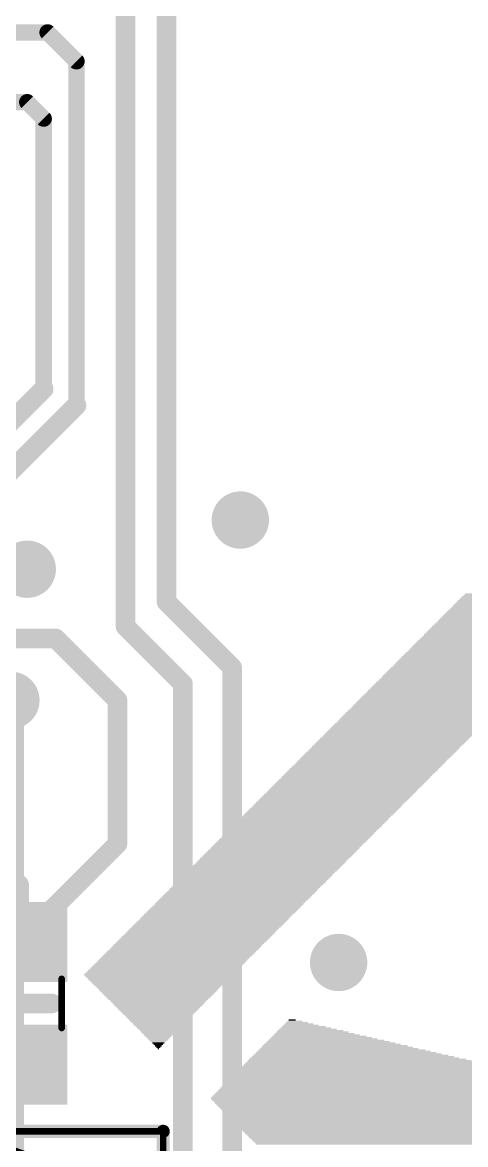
# Model space of a CAD drawing. Extents: x -3.4 to 68.6, y -0.2 to 53.3.
# Drawn here: x 22.66 to 29.53, y 21.31 to 38.7 of the extents above; entities that cross this region are included whole.
import ezdxf

# ---------------------------------------------------------------- set-up
doc = ezdxf.new("R2010")
doc.units = 0
for name, color, linetype in [('1', 12, 'CONTINUOUS'), ('16', 132, 'CONTINUOUS'), ('18', 3, 'CONTINUOUS'), ('200', 4, 'CONTINUOUS'), ('21', 40, 'CONTINUOUS'), ('31', 253, 'CONTINUOUS'), ('51', 253, 'CONTINUOUS')]:
    doc.layers.add(name, color=color, linetype=linetype)

# ---------------------------------------------------------------- blocks, each defined once
blk = doc.blocks.new('RECT')
blk.add_solid([(-0.5, -0.5), (0.5, -0.5), (-0.5, 0.5), (0.5, 0.5)])
blk = doc.blocks.new('ROUNDV')
at = {"const_width": 0.5}
blk.add_lwpolyline([(0, -0.25, 1), (0, 0.25, 1), (0, -0.25)], format="xyb", dxfattribs=at)

msp = doc.modelspace()

# ---------------------------------------------------------------- linework, layer by layer
at = {"layer": '1'}
for points, const_width in [([(24.892, 40.64), (24.892, 29.718)], 0.3048), ([(24.257, 40.259), (24.257, 29.337)], 0.3048), ([(21.844, 38.547), (23.048, 38.547)], 0.254), ([(23.048, 38.547), (23.495, 38.1)], 0.254), ([(23.495, 38.1), (23.495, 32.766)], 0.254), ([(19.05, 37.465), (22.733, 37.465)], 0.254), ([(22.733, 37.465), (22.987, 37.211)], 0.254), ([(22.987, 37.211), (22.987, 33.02)], 0.254), ([(21.209, 31.242), (22.987, 33.02)], 0.3048), ([(21.463, 30.734), (23.495, 32.766)], 0.3048), ([(22.31, 29.803), (22.733, 30.226)], 0.3048), ([(24.892, 29.718), (25.908, 28.702)], 0.3048), ([(24.257, 29.337), (25.146, 28.448)], 0.3048), ([(21.036, 29.153), (23.171, 29.153)], 0.3048), ([(23.171, 29.153), (24.13, 28.194)], 0.3048), ([(25.908, 28.702), (25.908, 21.082)], 0.3048), ([(25.146, 28.448), (25.146, 20.828)], 0.3048), ([(24.13, 28.194), (24.13, 25.969)], 0.3048), ([(21.778, 26.162), (22.606, 25.334)], 0.3048), ([(24.13, 25.969), (22.606, 24.445)], 0.3048), ([(22.606, 25.334), (22.606, 24.445)], 0.3048), ([(22.545, 22.606), (22.352, 22.606)], 0.4064), ([(22.606, 22.545), (22.545, 22.606)], 0.4064), ([(22.352, 22.606), (22.672, 22.606)], 0.3048)]:
    msp.add_lwpolyline(points, dxfattribs=dict(at, const_width=const_width))
for points, const_width in [([(23.0929, 38.5919, 1), (23.0031, 38.5021)], 0.127), ([(23.048, 38.4835, 1), (23.048, 38.6105)], 0.127), ([(23.5585, 38.1, 1), (23.4315, 38.1)], 0.127), ([(23.4501, 38.0551, 1), (23.5399, 38.1449)], 0.127), ([(22.7779, 37.5099, 1), (22.6881, 37.4201)], 0.127), ([(22.733, 37.4015, 1), (22.733, 37.5285)], 0.127), ([(23.0505, 37.211, 1), (22.9235, 37.211)], 0.127), ([(22.9421, 37.1661, 1), (23.0319, 37.2559)], 0.127), ([(23.0409, 32.9661, 1), (22.9331, 33.0739)], 0.1524), ([(22.9235, 33.02, 1), (23.0505, 33.02)], 0.127), ([(23.5489, 32.7121, 1), (23.4411, 32.8199)], 0.1524), ([(23.4315, 32.766, 1), (23.5585, 32.766)], 0.127), ([(22.7869, 30.1721, 1), (22.6791, 30.2799)], 0.1524), ([(24.9459, 29.7719, 1), (24.8381, 29.6641)], 0.1524), ([(24.8158, 29.718, 1), (24.9682, 29.718)], 0.1524), ([(24.3109, 29.3909, 1), (24.2031, 29.2831)], 0.1524), ([(24.1808, 29.337, 1), (24.3332, 29.337)], 0.1524), ([(23.2249, 29.2069, 1), (23.1171, 29.0991)], 0.1524), ([(23.171, 29.0768, 1), (23.171, 29.2292)], 0.1524), ([(25.9842, 28.702, 1), (25.8318, 28.702)], 0.1524), ([(25.8541, 28.6481, 1), (25.9619, 28.7559)], 0.1524), ([(25.2222, 28.448, 1), (25.0698, 28.448)], 0.1524), ([(25.0921, 28.3941, 1), (25.1999, 28.5019)], 0.1524), ([(24.2062, 28.194, 1), (24.0538, 28.194)], 0.1524), ([(24.0761, 28.1401, 1), (24.1839, 28.2479)], 0.1524), ([(24.1839, 25.9151, 1), (24.0761, 26.0229)], 0.1524), ([(24.0538, 25.969, 1), (24.2062, 25.969)], 0.1524), ([(22.6822, 25.334, 1), (22.5298, 25.334)], 0.1524), ([(22.5521, 25.2801, 1), (22.6599, 25.3879)], 0.1524), ([(22.5521, 24.4989, 1), (22.6599, 24.3911)], 0.1524), ([(22.5298, 24.445, 1), (22.6822, 24.445)], 0.1524), ([(22.6168, 22.6778, 1), (22.4732, 22.5342)], 0.2032), ([(22.545, 22.5044, 1), (22.545, 22.7076)], 0.2032), ([(22.5342, 22.4732, 1), (22.6778, 22.6168)], 0.2032), ([(22.672, 22.5298, 1), (22.672, 22.6822)], 0.1524)]:
    msp.add_lwpolyline(points, format="xyb", dxfattribs=dict(at, const_width=const_width))
at = {"layer": '16', "const_width": 0.4064}
msp.add_lwpolyline([(22.479, 28.194), (22.479, 20.828)], dxfattribs=at)
at = {"layer": '16', "const_width": 0.2032}
msp.add_lwpolyline([(22.5806, 28.194, 1), (22.3774, 28.194)], format="xyb", dxfattribs=at)
at = {"layer": '21'}
for points, const_width in [([(23.114, 23.495), (22.098, 23.495)], 0.3048), ([(20.04, 21.5126), (24.84, 21.5126)], 0.2032), ([(24.84, 21.5126), (24.84, 19.2126)], 0.2032)]:
    msp.add_lwpolyline(points, dxfattribs=dict(at, const_width=const_width))
for points, const_width in [([(23.114, 23.4188, 1), (23.114, 23.5712)], 0.1524), ([(24.8908, 21.5126, 1), (24.7892, 21.5126)], 0.1016), ([(24.84, 21.4618, 1), (24.84, 21.5634)], 0.1016)]:
    msp.add_lwpolyline(points, format="xyb", dxfattribs=dict(at, const_width=const_width))
at = {"layer": '51', "const_width": 0.1016}
for points in [[(23.266, 23.876), (23.266, 23.114)], [(20.04, 21.5126), (24.84, 21.5126)], [(24.84, 21.5126), (24.84, 15.0126)]]:
    msp.add_lwpolyline(points, dxfattribs=at)
at = {"layer": '51'}
for points, const_width in [([(23.2914, 23.876, 1), (23.2406, 23.876)], 0.0508), ([(23.2406, 23.114, 1), (23.2914, 23.114)], 0.0508), ([(21.59, 15.1626, 1), (21.59, 21.3626, 1), (21.59, 15.1626)], 0.1016), ([(24.8654, 21.5126, 1), (24.8146, 21.5126)], 0.0508), ([(24.84, 21.4872, 1), (24.84, 21.538)], 0.0508)]:
    msp.add_lwpolyline(points, format="xyb", dxfattribs=dict(at, const_width=const_width))

# ---------------------------------------------------------------- block references
at = {"layer": '1', "xscale": 1.24, "yscale": 1.5, "rotation": 270}
for p in [(22.606, 24.445), (22.606, 22.545)]:
    msp.add_blockref('RECT', p, dxfattribs=at)
at = {"layer": '18', "xscale": 0.889, "yscale": 0.889}
for p in [(26.035, 30.988), (26.035, 30.988), (22.733, 30.226), (22.733, 30.226), (22.479, 28.194), (22.479, 28.194), (27.559, 24.13), (27.559, 24.13)]:
    msp.add_blockref('ROUNDV', p, dxfattribs=at)
at = {"layer": '200', "yscale": 0.0212}
for p, xscale in [((30.5634, 29.738), 2.3071), ((30.5846, 29.7591), 2.3071), ((30.6058, 29.7803), 2.3071), ((30.6269, 29.8015), 2.3071), ((30.6481, 29.8226), 2.3071), ((30.6693, 29.8438), 2.3071), ((30.3941, 29.5687), 2.3071), ((30.4153, 29.5898), 2.3071), ((30.4365, 29.611), 2.3071), ((30.4576, 29.6321), 2.3071), ((30.4788, 29.6533), 2.3071), ((30.4999, 29.6745), 2.3071), ((30.5211, 29.6956), 2.3071), ((30.5423, 29.7168), 2.3071), ((30.2248, 29.3993), 2.3071), ((30.246, 29.4205), 2.3071), ((30.2671, 29.4417), 2.3071), ((30.2883, 29.4628), 2.3071), ((30.3095, 29.484), 2.3071), ((30.3306, 29.5052), 2.3071), ((30.3518, 29.5263), 2.3071), ((30.373, 29.5475), 2.3071), ((30.0555, 29.23), 2.3071), ((30.0766, 29.2512), 2.3071), ((30.0978, 29.2723), 2.3071), ((30.119, 29.2935), 2.3071), ((30.1401, 29.3147), 2.3071), ((30.1613, 29.3358), 2.3071), ((30.1825, 29.357), 2.3071), ((30.2036, 29.3782), 2.3071), ((29.865, 29.0395), 2.3071), ((29.8861, 29.0607), 2.3071), ((29.9073, 29.0818), 2.3071), ((29.9285, 29.103), 2.3071), ((29.9496, 29.1242), 2.3071), ((29.9708, 29.1453), 2.3071), ((29.992, 29.1665), 2.3071), ((30.0131, 29.1877), 2.3071), ((30.0343, 29.2088), 2.3071), ((29.6956, 28.8702), 2.3071), ((29.7168, 28.8913), 2.3071), ((29.738, 28.9125), 2.3071), ((29.7591, 28.9337), 2.3071), ((29.7803, 28.9548), 2.3071), ((29.8015, 28.976), 2.3071), ((29.8226, 28.9972), 2.3071), ((29.8438, 29.0183), 2.3071), ((29.5263, 28.7009), 2.3071), ((29.5475, 28.722), 2.3071), ((29.5687, 28.7432), 2.3071), ((29.5898, 28.7643), 2.3071), ((29.611, 28.7855), 2.3071), ((29.6322, 28.8067), 2.3071), ((29.6533, 28.8278), 2.3071), ((29.6745, 28.849), 2.3071), ((29.357, 28.5315), 2.3071), ((29.3782, 28.5527), 2.3071), ((29.3993, 28.5739), 2.3071), ((29.4205, 28.595), 2.3071), ((29.4417, 28.6162), 2.3071), ((29.4628, 28.6374), 2.3071), ((29.484, 28.6585), 2.3071), ((29.5052, 28.6797), 2.3071), ((29.1877, 28.3622), 2.3071), ((29.2088, 28.3834), 2.3071), ((29.23, 28.4045), 2.3071), ((29.2512, 28.4257), 2.3071), ((29.2723, 28.4469), 2.3071), ((29.2935, 28.468), 2.3071), ((29.3147, 28.4892), 2.3071), ((29.3358, 28.5104), 2.3071), ((28.9972, 28.1717), 2.3071), ((29.0183, 28.1929), 2.3071), ((29.0395, 28.214), 2.3071), ((29.0607, 28.2352), 2.3071), ((29.0818, 28.2564), 2.3071), ((29.103, 28.2775), 2.3071), ((29.1242, 28.2987), 2.3071), ((29.1453, 28.3199), 2.3071), ((29.1665, 28.341), 2.3071), ((28.8278, 28.0024), 2.3071), ((28.849, 28.0235), 2.3071), ((28.8702, 28.0447), 2.3071), ((28.8913, 28.0659), 2.3071), ((28.9125, 28.087), 2.3071), ((28.9337, 28.1082), 2.3071), ((28.9548, 28.1294), 2.3071), ((28.976, 28.1505), 2.3071), ((28.6585, 27.8331), 2.3071), ((28.6797, 27.8542), 2.3071), ((28.7009, 27.8754), 2.3071), ((28.722, 27.8966), 2.3071), ((28.7432, 27.9177), 2.3071), ((28.7644, 27.9389), 2.3071), ((28.7855, 27.96), 2.3071), ((28.8067, 27.9812), 2.3071), ((28.4892, 27.6637), 2.3071), ((28.5104, 27.6849), 2.3071), ((28.5315, 27.7061), 2.3071), ((28.5527, 27.7272), 2.3071), ((28.5739, 27.7484), 2.3071), ((28.595, 27.7696), 2.3071), ((28.6162, 27.7907), 2.3071), ((28.6374, 27.8119), 2.3071), ((28.2987, 27.4732), 2.3071), ((28.3199, 27.4944), 2.3071), ((28.341, 27.5156), 2.3071), ((28.3622, 27.5367), 2.3071), ((28.3834, 27.5579), 2.3071), ((28.4045, 27.5791), 2.3071), ((28.4257, 27.6002), 2.3071), ((28.4469, 27.6214), 2.3071), ((28.468, 27.6426), 2.3071), ((28.1294, 27.3039), 2.3071), ((28.1505, 27.3251), 2.3071), ((28.1717, 27.3462), 2.3071), ((28.1929, 27.3674), 2.3071), ((28.214, 27.3886), 2.3071), ((28.2352, 27.4097), 2.3071), ((28.2564, 27.4309), 2.3071), ((28.2775, 27.4521), 2.3071), ((27.9601, 27.1346), 2.3071), ((27.9812, 27.1557), 2.3071), ((28.0024, 27.1769), 2.3071), ((28.0235, 27.1981), 2.3071), ((28.0447, 27.2192), 2.3071), ((28.0659, 27.2404), 2.3071), ((28.087, 27.2616), 2.3071), ((28.1082, 27.2827), 2.3071), ((27.7907, 26.9653), 2.3071), ((27.8119, 26.9864), 2.3071), ((27.8331, 27.0076), 2.3071), ((27.8542, 27.0288), 2.3071), ((27.8754, 27.0499), 2.3071), ((27.8966, 27.0711), 2.3071), ((27.9177, 27.0922), 2.3071), ((27.9389, 27.1134), 2.3071), ((27.6214, 26.7959), 2.3071), ((27.6426, 26.8171), 2.3071), ((27.6637, 26.8383), 2.3071), ((27.6849, 26.8594), 2.3071), ((27.7061, 26.8806), 2.3071), ((27.7272, 26.9018), 2.3071), ((27.7484, 26.9229), 2.3071), ((27.7696, 26.9441), 2.3071), ((27.4309, 26.6054), 2.3071), ((27.4521, 26.6266), 2.3071), ((27.4732, 26.6478), 2.3071), ((27.4944, 26.6689), 2.3071), ((27.5156, 26.6901), 2.3071), ((27.5367, 26.7113), 2.3071), ((27.5579, 26.7324), 2.3071), ((27.5791, 26.7536), 2.3071), ((27.6002, 26.7748), 2.3071), ((27.2616, 26.4361), 2.3071), ((27.2827, 26.4573), 2.3071), ((27.3039, 26.4784), 2.3071), ((27.3251, 26.4996), 2.3071), ((27.3462, 26.5208), 2.3071), ((27.3674, 26.5419), 2.3071), ((27.3886, 26.5631), 2.3071), ((27.4097, 26.5843), 2.3071), ((27.0922, 26.2668), 2.3071), ((27.1134, 26.2879), 2.3071), ((27.1346, 26.3091), 2.3071), ((27.1557, 26.3303), 2.3071), ((27.1769, 26.3514), 2.3071), ((27.1981, 26.3726), 2.3071), ((27.2192, 26.3938), 2.3071), ((27.2404, 26.4149), 2.3071), ((26.9229, 26.0975), 2.3071), ((26.9441, 26.1186), 2.3071), ((26.9653, 26.1398), 2.3071), ((26.9864, 26.161), 2.3071), ((27.0076, 26.1821), 2.3071), ((27.0288, 26.2033), 2.3071), ((27.0499, 26.2245), 2.3071), ((27.0711, 26.2456), 2.3071), ((26.7324, 25.907), 2.3071), ((26.7536, 25.9281), 2.3071), ((26.7748, 25.9493), 2.3071), ((26.7959, 25.9705), 2.3071), ((26.8171, 25.9916), 2.3071), ((26.8383, 26.0128), 2.3071), ((26.8594, 26.034), 2.3071), ((26.8806, 26.0551), 2.3071), ((26.9018, 26.0763), 2.3071), ((26.5631, 25.7376), 2.3071), ((26.5843, 25.7588), 2.3071), ((26.6054, 25.78), 2.3071), ((26.6266, 25.8011), 2.3071), ((26.6478, 25.8223), 2.3071), ((26.6689, 25.8435), 2.3071), ((26.6901, 25.8646), 2.3071), ((26.7113, 25.8858), 2.3071), ((26.3938, 25.5683), 2.3071), ((26.4149, 25.5895), 2.3071), ((26.4361, 25.6106), 2.3071), ((26.4573, 25.6318), 2.3071), ((26.4784, 25.653), 2.3071), ((26.4996, 25.6741), 2.3071), ((26.5208, 25.6953), 2.3071), ((26.5419, 25.7165), 2.3071), ((26.2245, 25.399), 2.3071), ((26.2456, 25.4201), 2.3071), ((26.2668, 25.4413), 2.3071), ((26.288, 25.4625), 2.3071), ((26.3091, 25.4836), 2.3071), ((26.3303, 25.5048), 2.3071), ((26.3514, 25.526), 2.3071), ((26.3726, 25.5471), 2.3071), ((26.0551, 25.2297), 2.3071), ((26.0763, 25.2508), 2.3071), ((26.0975, 25.272), 2.3071), ((26.1186, 25.2932), 2.3071), ((26.1398, 25.3143), 2.3071), ((26.161, 25.3355), 2.3071), ((26.1821, 25.3567), 2.3071), ((26.2033, 25.3778), 2.3071), ((25.8646, 25.0392), 2.3071), ((25.8858, 25.0603), 2.3071), ((25.907, 25.0815), 2.3071), ((25.9281, 25.1027), 2.3071), ((25.9493, 25.1238), 2.3071), ((25.9705, 25.145), 2.3071), ((25.9916, 25.1662), 2.3071), ((26.0128, 25.1873), 2.3071), ((26.034, 25.2085), 2.3071), ((25.6953, 24.8698), 2.3071), ((25.7165, 24.891), 2.3071), ((25.7376, 24.9122), 2.3071), ((25.7588, 24.9333), 2.3071), ((25.78, 24.9545), 2.3071), ((25.8011, 24.9757), 2.3071), ((25.8223, 24.9968), 2.3071), ((25.8435, 25.018), 2.3071), ((25.526, 24.7005), 2.3071), ((25.5471, 24.7217), 2.3071), ((25.5683, 24.7428), 2.3071), ((25.5895, 24.764), 2.3071), ((25.6106, 24.7852), 2.3071), ((25.6318, 24.8063), 2.3071), ((25.653, 24.8275), 2.3071), ((25.6741, 24.8487), 2.3071), ((25.3567, 24.5312), 2.3071), ((25.3778, 24.5524), 2.3071), ((25.399, 24.5735), 2.3071), ((25.4201, 24.5947), 2.3071), ((25.4413, 24.6158), 2.3071), ((25.4625, 24.637), 2.3071), ((25.4836, 24.6582), 2.3071), ((25.5048, 24.6793), 2.3071), ((25.1873, 24.3619), 2.3071), ((25.2085, 24.383), 2.3071), ((25.2297, 24.4042), 2.3071), ((25.2508, 24.4254), 2.3071), ((25.272, 24.4465), 2.3071), ((25.2932, 24.4677), 2.3071), ((25.3143, 24.4889), 2.3071), ((25.3355, 24.51), 2.3071), ((24.9968, 24.1714), 2.3071), ((25.018, 24.1925), 2.3071), ((25.0392, 24.2137), 2.3071), ((25.0603, 24.2349), 2.3071), ((25.0815, 24.256), 2.3071), ((25.1027, 24.2772), 2.3071), ((25.1238, 24.2984), 2.3071), ((25.145, 24.3195), 2.3071), ((25.1662, 24.3407), 2.3071), ((24.8275, 24.002), 2.3071), ((24.8487, 24.0232), 2.3071), ((24.8698, 24.0444), 2.3071), ((24.891, 24.0655), 2.3071), ((24.9122, 24.0867), 2.3071), ((24.9333, 24.1079), 2.3071), ((24.9545, 24.129), 2.3071), ((24.9757, 24.1502), 2.3071), ((24.764, 23.9385), 2.3071), ((24.7852, 23.9597), 2.3071), ((24.764, 23.9174), 2.2647), ((24.8063, 23.9809), 2.3071), ((24.764, 23.8962), 2.2224), ((24.764, 23.875), 2.1801), ((24.764, 23.8539), 2.1377), ((24.764, 23.8327), 2.0954), ((24.764, 23.8115), 2.0531), ((24.764, 23.7904), 2.0108), ((24.764, 23.7692), 1.9684), ((24.764, 23.7481), 1.9261), ((24.764, 23.7269), 1.8838), ((24.764, 23.7057), 1.8414), ((24.764, 23.6846), 1.7991), ((24.764, 23.6634), 1.7568), ((24.764, 23.6422), 1.7144), ((24.764, 23.6211), 1.6721), ((24.764, 23.5999), 1.6298), ((24.764, 23.5787), 1.5874), ((24.764, 23.5576), 1.5451), ((24.764, 23.5364), 1.5028), ((24.764, 23.5152), 1.4604), ((24.764, 23.4941), 1.4181), ((24.764, 23.4729), 1.3758), ((24.764, 23.4517), 1.3334), ((24.764, 23.4306), 1.2911), ((24.764, 23.4094), 1.2488), ((24.764, 23.3882), 1.2065), ((24.764, 23.3671), 1.1641), ((24.764, 23.3459), 1.1218), ((24.764, 23.3247), 1.0795), ((24.764, 23.3036), 1.0371), ((24.764, 23.2824), 0.9948), ((24.764, 23.2612), 0.9525), ((24.764, 23.2401), 0.9101), ((24.764, 23.2189), 0.8678), ((24.764, 23.1977), 0.8255), ((24.764, 23.1766), 0.7831), ((24.764, 23.1554), 0.7408), ((24.764, 23.1342), 0.6985), ((27.0182, 23.1342), 0.6773), ((26.9758, 23.1554), 0.5503), ((26.9441, 23.1766), 0.4445), ((26.9123, 23.1977), 0.3387), ((26.8806, 23.2189), 0.2328), ((26.8383, 23.2401), 0.1058), ((24.764, 23.1131), 0.6561), ((24.764, 23.0919), 0.6138), ((24.764, 23.0707), 0.5715), ((24.764, 23.0496), 0.5291), ((24.764, 23.0284), 0.4868), ((24.764, 23.0072), 0.4445), ((24.764, 22.9861), 0.4022), ((24.764, 22.9649), 0.3598), ((27.2933, 22.9649), 1.5663), ((27.2616, 22.9861), 1.4604), ((27.2192, 23.0072), 1.3334), ((27.1875, 23.0284), 1.2276), ((27.1557, 23.0496), 1.1218), ((27.124, 23.0707), 1.016), ((27.0817, 23.0919), 0.889), ((27.0499, 23.1131), 0.7831), ((24.764, 22.9437), 0.3175), ((24.764, 22.9226), 0.2752), ((24.764, 22.9014), 0.2328), ((24.764, 22.8803), 0.1905), ((24.764, 22.8591), 0.1482), ((24.764, 22.8379), 0.1058), ((24.764, 22.8168), 0.0635), ((24.764, 22.7956), 0.0212), ((27.5685, 22.7956), 2.4552), ((27.5367, 22.8168), 2.3494), ((27.505, 22.8379), 2.2436), ((27.4627, 22.8591), 2.1166), ((27.4309, 22.8803), 2.0108), ((27.3992, 22.9014), 1.9049), ((27.3674, 22.9226), 1.7991), ((27.3251, 22.9437), 1.6721), ((27.886, 22.6051), 3.4712), ((27.8542, 22.6263), 3.3654), ((27.8119, 22.6474), 3.2384), ((27.7801, 22.6686), 3.1325), ((27.7484, 22.6898), 3.0267), ((27.7061, 22.7109), 2.8997), ((27.6743, 22.7321), 2.7939), ((27.6426, 22.7533), 2.6881), ((27.6108, 22.7744), 2.5822), ((28.1611, 22.4358), 4.3602), ((28.1294, 22.4569), 4.2543), ((28.0976, 22.4781), 4.1485), ((28.0553, 22.4993), 4.0215), ((28.0235, 22.5204), 3.9157), ((27.9918, 22.5416), 3.8099), ((27.96, 22.5628), 3.704), ((27.9177, 22.5839), 3.577), ((28.8384, 22.2664), 6.0534), ((28.849, 22.2876), 6.0323), ((28.8596, 22.3088), 6.0111), ((28.8702, 22.3299), 5.9899), ((28.8808, 22.3511), 5.9688), ((28.8808, 22.3723), 5.9264), ((28.8913, 22.3934), 5.9053), ((28.9019, 22.4146), 5.8841), ((28.7749, 22.0971), 6.2651), ((28.7855, 22.1183), 6.2439), ((28.7961, 22.1394), 6.2227), ((28.7961, 22.1606), 6.1804), ((28.8067, 22.1818), 6.1593), ((28.8173, 22.2029), 6.1381), ((28.8278, 22.2241), 6.1169), ((28.8384, 22.2453), 6.0958), ((28.7538, 22.0336), 6.3497), ((28.7538, 22.0125), 6.3497), ((28.7538, 22.0548), 6.3074), ((28.7644, 21.9913), 6.3286), ((28.7643, 22.076), 6.2862), ((28.7749, 21.9701), 6.3074), ((28.7855, 21.949), 6.2862), ((28.8067, 21.9278), 6.2862), ((28.8173, 21.9066), 6.2651), ((28.8278, 21.8855), 6.2439), ((28.8384, 21.8643), 6.2228), ((28.849, 21.8431), 6.2016), ((28.8702, 21.822), 6.2016), ((28.8808, 21.8008), 6.1804), ((28.8913, 21.7796), 6.1593), ((28.9019, 21.7585), 6.1381), ((28.9231, 21.7373), 6.1381), ((28.9337, 21.7161), 6.1169), ((28.9443, 21.695), 6.0958), ((28.9548, 21.6738), 6.0746), ((28.9654, 21.6526), 6.0534), ((28.9866, 21.6315), 6.0534), ((28.9972, 21.6103), 6.0323), ((29.0078, 21.5891), 6.0111), ((29.0183, 21.568), 5.9899), ((29.0289, 21.5468), 5.9688), ((29.0501, 21.5256), 5.9688), ((29.0607, 21.5045), 5.9476), ((29.0713, 21.4833), 5.9264), ((29.0818, 21.4621), 5.9053), ((29.0924, 21.441), 5.8841), ((29.1136, 21.4198), 5.8841), ((29.1242, 21.3986), 5.8629), ((29.1348, 21.3775), 5.8418), ((29.1453, 21.3563), 5.8206), ((29.1559, 21.3351), 5.7994), ((29.1771, 21.314), 5.7994)]:
    msp.add_blockref('RECT', p, dxfattribs=dict(at, xscale=xscale))
at = {"layer": '31', "xscale": 1.24, "yscale": 1.5, "rotation": 270}
for p in [(22.606, 24.445), (22.606, 22.545)]:
    msp.add_blockref('RECT', p, dxfattribs=at)
at = {"layer": '51', "xscale": 0.7501, "yscale": 1.4501, "rotation": 270}
for p in [(22.6072, 24.2122), (22.6072, 22.7644)]:
    msp.add_blockref('RECT', p, dxfattribs=at)

doc.saveas('drawing.dxf')
